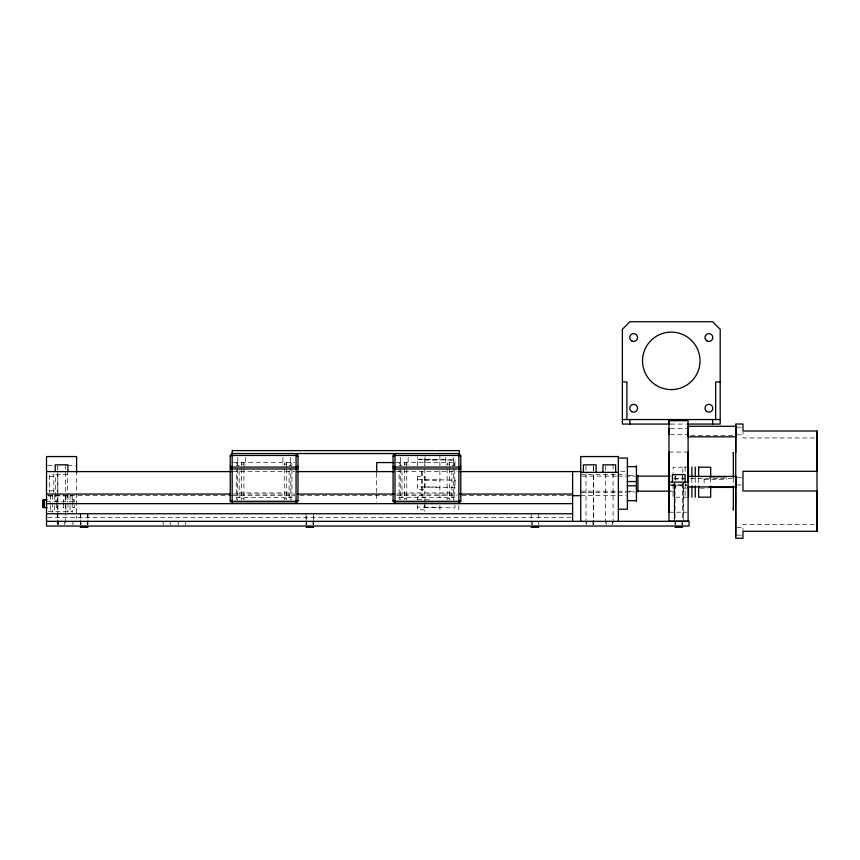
<?xml version="1.0" encoding="UTF-8"?>
<svg xmlns="http://www.w3.org/2000/svg" width="860" height="860" viewBox="0 0 860 860"><rect width="100%" height="100%" fill="white"/><g stroke="black" fill="none" stroke-linecap="round" stroke-linejoin="round"><path stroke-width="0.64" stroke-dasharray="4.3 3.22" d="M674.272 483.438L674.272 521.257L674.251 482.137L674.251 518.634M683.281 521.257L683.281 483.438M417.261 465.787L417.541 456.703M417.369 504.971L417.261 509.711L424.786 509.873L424.894 505.142M417.476 500.112L417.551 496.919L425.077 497.091L425.001 500.283M424.872 465.712L425.066 456.875M454.886 465.862L455.101 459.971L417.487 459.122M455.101 480.159L454.929 487.727L417.315 486.835M454.994 505.142L454.929 507.927L417.315 507.077M670.606 424.066L685.957 424.066M736.945 427.162L742.965 427.162M670.284 428.387L688.118 428.387M670.284 434.708L686.85 434.708M736.945 434.805L742.965 434.805M690.795 435.31L733.601 435.31M814.355 437.944L742.965 437.944L742.965 431.978M668.994 452.07L686.839 452.07M424.84 460.035L439.89 460.035M233.501 462.572L294.733 462.572M396.32 462.572L456.23 462.572M241.542 464.088L243.95 464.088M284.284 464.088L286.692 464.088M404.372 464.088L406.78 464.088M447.103 464.088L449.511 464.088M236.274 465.464L239.144 465.464M289.089 465.464L291.959 465.464M399.104 465.464L401.964 465.464M451.909 465.464L454.779 465.464M47.805 465.582L54.255 465.582M67.585 465.582L75.325 465.582M688.484 467.087L682.84 467.087L682.84 472.377M682.84 467.216L673.058 467.216L673.058 473.484M232.77 471.602L294.797 471.602M396.621 471.602L457.187 471.602M620.726 471.602L626.058 471.602M67.585 474.612L55.545 474.612L55.545 501.702M580.747 474.612L616.588 474.612M617.921 474.612L625.886 474.612M628.52 475.387L635.25 475.344M582.07 476.117L616.588 476.117M617.921 476.117L635.25 476.117M49.525 476.418L55.545 476.418M736.945 477.321L742.965 477.321M690.548 478.375L734.687 478.375M674.089 478.515L684.28 478.515M674.079 478.998L684.28 478.998M704.125 479.332L726.678 479.332L726.678 478.762M424.84 480.267L439.89 480.278M670.262 484.803L686.828 484.803M736.945 484.965L742.965 484.965M670.262 485.276L688.097 485.276M673.058 485.9L682.84 485.9M424.84 487.007L439.89 487.007M686.817 488.158L682.84 488.158L682.84 483.696M700.072 488.158L708.027 488.158M49.525 490.866L55.545 490.866M580.747 491.167L616.588 491.167M617.921 491.167L625.886 491.167M628.563 491.167L635.25 491.167M670.176 491.167L675.551 491.167L675.551 483.642M625.886 491.931L635.25 491.941M580.747 492.673L616.588 492.673M617.921 492.673L625.886 492.673M239.144 492.92L289.089 492.92M401.964 492.92L451.909 492.92M233.071 494.07L294.797 494.07M396.793 494.07L457.187 494.07M47.859 495.683L231.727 495.683M232.77 495.683L294.797 495.683M299.925 495.683L391.429 495.683M396.621 495.683L457.187 495.683M461.895 495.683L572.609 495.683M580.747 495.672L616.728 495.672M618.061 495.672L626.058 495.672M48.267 495.951L72.197 495.951M687.355 497.188L673.058 497.188L673.058 483.438M236.274 497.65L291.959 497.65M399.104 497.65L454.779 497.65M241.542 498.714L243.95 498.714M284.284 498.714L286.692 498.714M404.372 498.714L406.78 498.714M447.103 498.714L449.511 498.714M72.197 499.821L74.605 499.821L74.605 507.572L72.197 507.572M46.515 501.702L76.615 501.702M424.84 507.25L439.89 507.25M48.267 511.453L72.197 511.453M668.994 512.205L686.839 512.205M47.859 517.44L572.609 517.44M814.355 524.353L742.965 524.353L742.965 530.319M736.945 527.492L742.965 527.492M736.945 535.135L742.965 535.135M417.401 459.369L455.015 460.218M417.487 479.31L455.101 480.213M417.487 499.552L431.559 499.875M733.333 478.278L733.333 485.201M710.683 477.88L710.683 485.147M704.125 478.762L704.125 484.524M698.642 478.246L698.642 486.029M695.256 478.246L695.256 486.029M691.87 478.246L691.87 486.029M685.097 467.087L685.097 471.495M685.097 483.438L685.097 497.188M683.27 482.137L683.27 518.634M682.84 476.246L682.84 480.579M682.528 474.612L682.528 480.88M682.528 483.46L682.528 527.277M681.926 521.354L681.937 524.88M675.616 521.354L675.616 524.88M675.551 476.117L675.551 481.138M675.003 474.612L675.014 480.88M675.003 483.46L675.014 524.621M613.051 464.83L613.126 471.097M613.051 473.677L613.126 525.019M606.128 521.343L606.203 524.869M605.601 466.088L605.526 471.097M605.601 473.677L605.526 525.019M592.905 521.343L592.927 524.869M586.617 521.343L586.595 524.869M585.993 466.088L586.015 471.097M586.015 473.677L585.993 525.019M538.747 513.742L538.726 524.869M532.447 521.332L532.458 524.869M531.222 513.742L531.222 524.815M458.81 505.4L458.81 512.033M454.779 464.411L453.628 462.572L453.628 465.4M454.779 469.56L454.779 498.983L453.628 499.875L453.628 468.743M453.274 457.412L453.274 465.152M451.909 470.785L451.909 497.65M449.511 462.572L449.511 466.711M449.511 468.743L449.511 499.875M447.103 462.572L447.103 465.4M447.103 468.743L447.103 499.875M445.749 457.412L445.749 465.152M439.89 454.682L439.89 465.819M439.89 470.56L439.89 500.456M439.922 505.4L439.922 512.033M424.84 458.1L424.84 465.819M424.84 468.743L424.84 501.885M424.84 502.95L424.84 511.463M422.131 471.602L422.131 495.683M421.83 471.602L421.83 495.683M408.135 457.412L408.135 465.152M406.78 462.572L406.78 466.711M406.78 468.743L406.78 499.875M404.372 462.572L404.372 465.4M404.372 468.743L404.372 499.875M401.964 470.785L401.964 497.65M400.61 457.412L400.61 465.152M400.244 465.4L400.244 462.572L399.104 463.733L399.104 466.399M400.244 468.743L400.244 499.875L399.104 498.983L399.104 469.56M376.691 473.075L376.691 492.909M376.691 494.177L376.691 501.885M313.653 518.666L313.653 513.742L313.62 524.815L313.653 519.891M313.029 521.332L313.019 524.869M306.708 521.332L306.708 524.869M306.138 518.666L306.138 513.742L306.106 524.815L306.138 519.891M291.959 464.411L290.809 462.572L290.809 465.4M291.959 469.56L291.959 498.983L290.809 499.875L290.809 468.743M290.454 457.412L290.454 465.152M289.089 470.785L289.089 497.65M286.692 462.572L286.692 466.711M286.692 468.743L286.692 499.875M284.284 462.572L284.284 465.4M284.284 468.743L284.284 499.875M282.929 457.412L282.929 465.152M245.304 457.412L245.304 465.152M243.95 462.572L243.95 466.711M243.95 468.743L243.95 499.875M241.542 462.572L241.542 465.4M241.542 468.743L241.542 499.875M239.144 470.785L239.144 497.65M237.779 457.412L237.779 465.152M237.424 465.4L237.424 462.572L236.274 463.733L236.274 466.399M237.424 468.743L237.424 499.875L236.274 498.983L236.274 469.56M185.706 521.332L185.696 524.869M170.656 521.332L170.635 524.869M87.935 513.742L87.935 518.666M87.935 519.891L87.935 524.815M87.784 513.742L87.784 524.815M87.29 521.332L87.279 524.869M81.001 521.332L80.99 524.869M80.41 513.742L80.41 524.815L80.259 519.891M80.259 513.742L80.259 518.666M76.615 470.871L76.615 518.623M73.1 499.821L73.1 507.572M72.197 495.199L72.197 512.205M70.09 495.199L70.09 504.358M70.09 505.658L70.09 512.205M67.983 495.199L67.983 512.205M67.585 470.871L67.585 501.702M65.876 495.199L65.876 504.358M65.876 505.658L65.876 512.205M65.328 464.83L65.317 469.85M65.328 472.355L65.317 494.737M65.317 496.059L65.328 525.019M64.704 521.343L64.715 524.869M63.769 495.199L63.769 495.951M58.416 521.332L58.405 524.869M56.696 495.199L56.696 495.951M54.588 495.199L54.588 504.358M54.588 505.658L54.588 512.205M53.815 492.361L53.815 474.612L49.525 474.612L49.525 492.361M52.481 495.199L52.481 512.205M50.374 495.199L50.374 504.358M50.374 505.658L50.374 512.205M417.551 476.676L417.261 489.512L424.786 489.684L425.077 476.848L417.551 476.676M56.996 499.821L56.696 507.572L56.996 499.821M63.769 499.821L63.468 507.572L63.769 499.821M612.524 524.869L612.524 521.343L612.449 524.869M593.529 471.097L593.529 464.83L593.518 471.097M593.529 525.019L593.529 473.677L593.518 525.019M178.213 524.869L178.213 521.332L178.203 524.869M163.174 524.869L163.174 521.332L163.153 524.869M72.885 524.869L72.885 521.332L72.853 524.869M57.803 469.85L57.803 466.088L57.792 469.85M57.803 494.737L57.803 472.355L57.792 494.737M57.803 525.019L57.803 496.059L57.792 525.019"/><path stroke-width="1.29" d="M668.994 482.137L688.097 482.137L688.097 420.712L668.994 420.712L668.994 521.235L688.097 521.235L688.107 476.397L736.257 476.397L736.257 486.921L688.107 486.921M733.333 508.84L733.333 509.819L733.333 486.094M733.333 453.456L733.333 452.478L733.333 477.44M735.741 536.231L735.741 486.072M735.741 452.467L735.741 436.622M735.741 509.829L735.741 538.263L742.965 538.263L742.965 531.308L817 531.308L817 490.985L742.965 490.985L742.965 471.312L817 471.312L817 430.989L742.965 430.989L742.965 424.023L735.741 424.023L735.741 508.84M296.066 503.207L297.979 501.294L297.979 455.456L296.066 453.542L296.066 503.207L232.168 503.207L230.254 501.294L230.254 455.456L232.168 453.542L459.401 453.542L459.401 450.608L232.168 450.608L232.168 503.207M458.885 503.207L460.799 501.294L460.799 455.456L458.885 453.542L458.885 503.207L394.987 503.207L393.084 501.294L393.084 455.456L394.987 453.542L394.987 503.207M230.254 456.252L232.168 455.456L296.066 455.456L297.979 456.252M297.979 466.292L296.066 467.087L232.168 467.087L230.254 466.292M297.979 468.206L296.066 469.001L232.168 469.001L230.254 468.206M393.084 456.252L394.987 455.456L458.885 455.456L460.799 456.252M297.979 500.498L296.066 501.294L232.168 501.294L230.254 500.498M460.799 466.292L458.885 467.087L394.987 467.087L393.084 466.292M460.799 468.206L458.885 469.001L394.987 469.001L393.084 468.206M460.799 500.498L458.885 501.294L394.987 501.294L393.084 500.498M622.371 381.926L626.886 381.926L626.886 419.551M720.186 381.926L715.67 381.926L715.67 419.551M622.371 419.551L720.186 419.551M669.94 424.066L622.371 424.066L622.371 329.262L629.896 321.737L712.661 321.737L720.186 329.262L720.186 424.066L687.29 424.066M618.361 458.058L627.391 458.058L627.391 509.227L618.361 509.227M394.073 462.572L376.691 462.572L376.691 472.022M627.209 466.636L636.421 466.636M698.642 467.206L710.683 467.206L710.683 477.031M46.515 471.602L231.426 471.602M297.238 471.602L394.116 471.602M459.874 471.602L580.747 471.602M580.747 472.355L618.361 472.355M637.926 476.117L670.176 476.117M709.436 476.773L726.678 476.773M627.209 481.535L636.421 481.535M627.209 485.792L636.421 485.792M709.274 487.405L733.354 487.405M637.926 491.167L670.176 491.167M46.515 494.07L230.383 494.07M297.485 494.07L394.116 494.07M459.874 494.07L572.609 494.07M572.728 495.683L580.747 495.683M47.01 499.821L43 499.821L43 507.572L47.01 507.572M627.209 500.681L636.421 500.681M46.515 503.659L572.609 503.659M46.515 513.742L572.609 513.742M46.515 521.332L689.075 521.332L689.075 526.04L46.515 526.04L46.515 456.552L76.615 456.552L76.615 472.355M80.259 527.277L87.935 527.277M306.106 527.277L313.653 527.277M531.222 527.277L538.747 527.277M675.003 527.277L682.528 527.277M817 430.989L817 531.308M712.661 419.551L712.661 424.066M710.683 486.029L710.683 497.188L698.642 497.188L698.642 486.029M698.642 467.087L698.642 477.031M695.256 467.087L695.256 477.031M695.256 486.029L695.256 497.188M691.87 467.087L691.87 477.031M691.87 486.029L691.87 497.188M688.484 467.087L688.484 477.031M688.484 486.029L688.484 497.188M688.107 452.07L688.107 475.569M685.13 482.137L685.13 474.612L672.413 474.612L672.413 482.137M668.994 420.712L668.994 422.701M669.005 428.387L669.005 434.708M668.994 452.07L668.994 512.205M637.926 475.344L637.926 491.941M636.421 465.754L636.421 501.563M629.896 419.551L629.896 424.066M618.361 521.257L618.361 456.552L580.747 456.552L580.747 521.257M615.653 472.355L615.653 464.83L602.935 464.83L602.935 472.355M596.13 472.355L596.13 464.83L583.413 464.83L583.413 472.355M572.609 471.602L572.609 521.257M67.929 471.097L67.929 464.83L55.212 464.83L55.212 471.097M44.505 499.821L44.376 507.572M43.301 499.821L43.301 507.572M736.278 426.281L688.118 426.281L688.118 436.815L736.278 436.815L736.278 426.281M656.255 385.366A28.745 28.745 0 0 0 700.008 361.608A28.745 28.745 0 0 0 657.567 335.594A28.745 28.745 0 0 0 656.255 385.366M631.702 340.925A3.913 3.913 0 0 0 637.572 337.529A3.913 3.913 0 0 0 631.702 334.142A3.913 3.913 0 0 0 631.702 340.925M706.425 411.295A3.913 3.913 0 0 0 712.757 408.876A3.913 3.913 0 0 0 707.5 404.608A3.913 3.913 0 0 0 706.425 411.295M706.942 340.925A3.913 3.913 0 0 0 712.811 337.529A3.913 3.913 0 0 0 706.942 334.142A3.913 3.913 0 0 0 706.942 340.925M631.702 411.65A3.913 3.913 0 0 0 637.572 408.263A3.913 3.913 0 0 0 631.702 404.877A3.913 3.913 0 0 0 631.702 411.65"/></g></svg>
